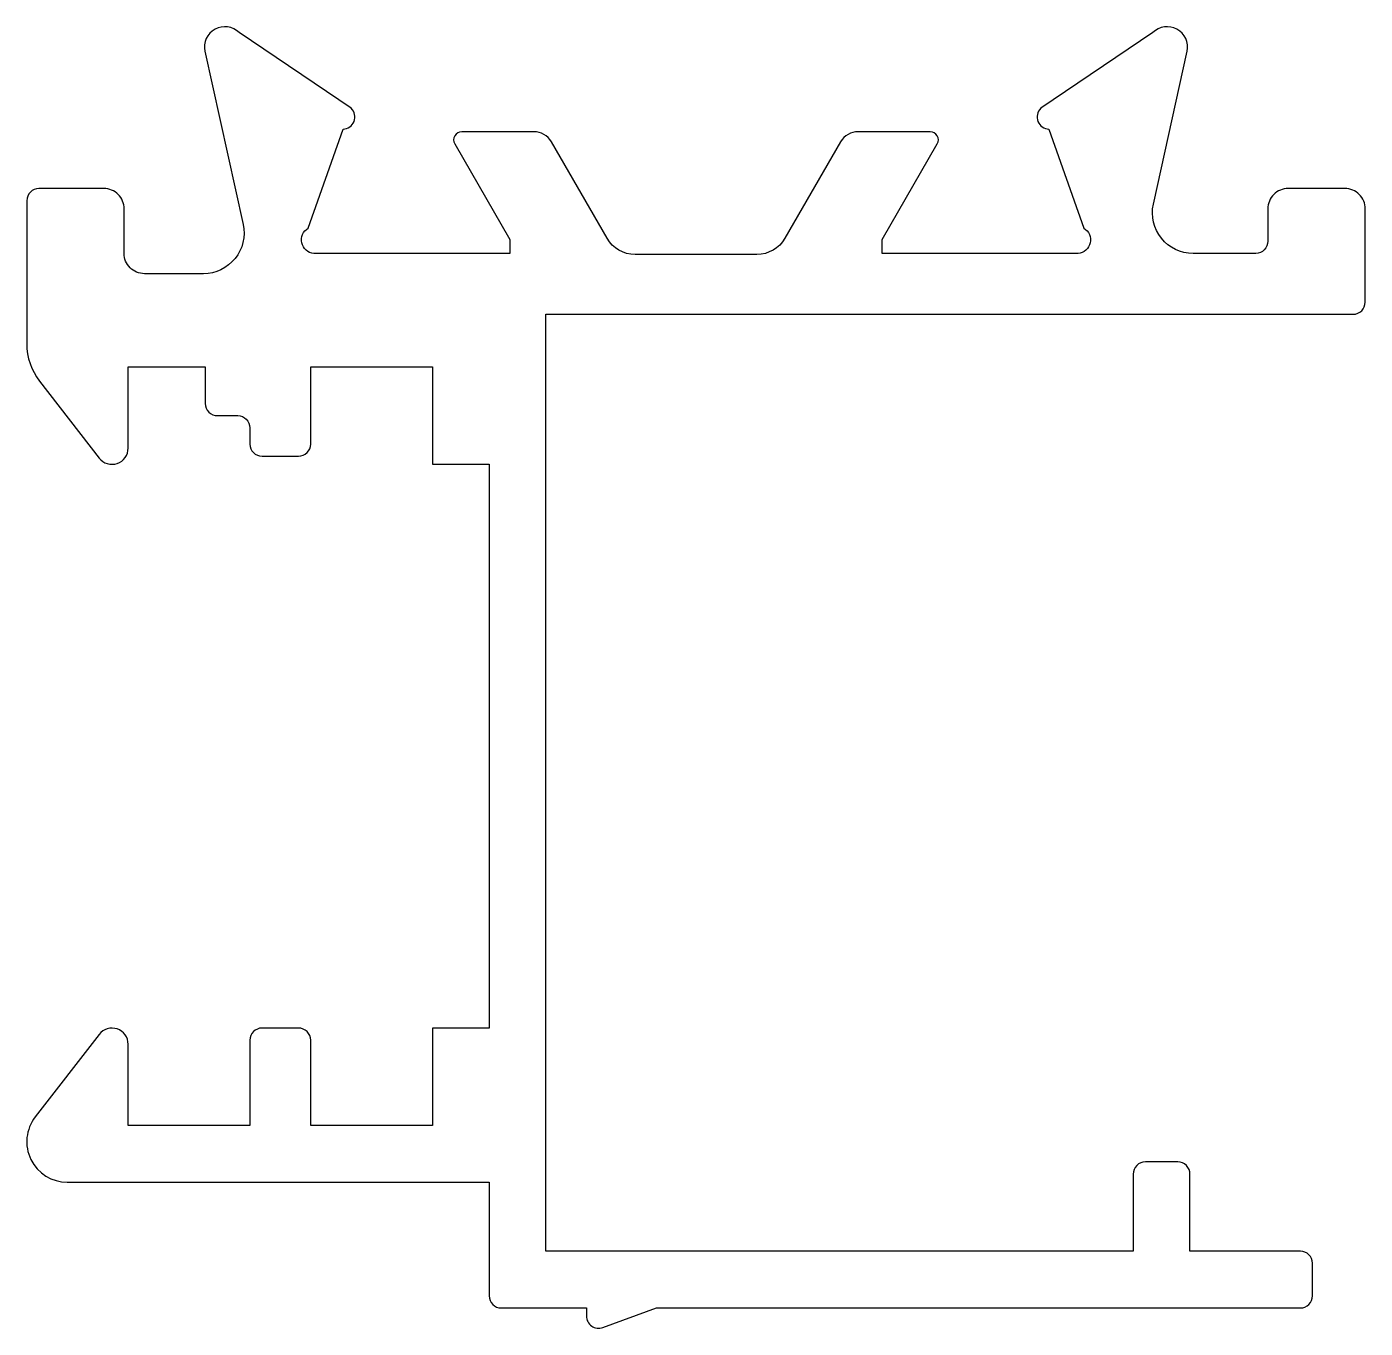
# Model space of a CAD drawing. Extents: x 160.6 to 193.6, y 209.5 to 241.6.
import ezdxf

# ---------------------------------------------------------------- set-up
doc = ezdxf.new("R2010")
doc.units = 0
doc.layers.get('0').update_dxf_attribs({"linetype": 'CONTINUOUS'})

msp = doc.modelspace()

# ---------------------------------------------------------------- linework, layer by layer
at = {"color": 0}
msp.add_lwpolyline([(165.328, 232.038), (165.828, 232.038, -0.414214), (166.128, 231.738), (166.128, 231.338, 0.414214), (166.428, 231.038), (167.328, 231.038, 0.414214), (167.628, 231.338), (167.628, 233.238), (170.628, 233.238), (170.628, 230.838), (172.028, 230.838), (172.028, 216.938), (170.628, 216.938), (170.628, 214.538), (167.628, 214.538), (167.628, 216.638, 0.414214), (167.328, 216.938), (166.428, 216.938, 0.414214), (166.128, 216.638), (166.128, 214.538), (163.128, 214.538), (163.128, 216.538, 0.714876), (162.412, 216.782), (160.837, 214.75, 0.623413), (161.628, 213.138), (172.028, 213.138), (172.028, 210.338, 0.414214), (172.328, 210.038), (174.428, 210.038), (174.428, 209.838, 0.520567), (174.83, 209.556), (176.155, 210.038), (192.028, 210.038, 0.414214), (192.328, 210.338), (192.328, 211.138, 0.414214), (192.028, 211.438), (189.307, 211.438), (189.307, 213.338, 0.414214), (189.007, 213.638), (188.207, 213.638, 0.414214), (187.907, 213.338), (187.907, 211.438), (173.428, 211.438), (173.428, 234.538), (193.328, 234.538, 0.414214), (193.628, 234.838), (193.628, 237.138, 0.414214), (193.128, 237.638), (191.728, 237.638, 0.414214), (191.228, 237.138), (191.228, 236.338, -0.414214), (190.928, 236.038), (189.382, 236.038, -0.479188), (188.405, 237.252), (189.235, 241.021, 0.745119), (188.394, 241.482), (185.627, 239.615, 0.660423), (185.829, 239.102), (186.689, 236.659, -0.73592), (186.549, 236.038), (181.717, 236.038), (181.717, 236.383), (183.077, 238.738, 0.57735), (182.903, 239.038), (181.126, 239.038, 0.267949), (180.693, 238.788), (179.321, 236.412, -0.267949), (178.629, 236.012), (175.627, 236.012, -0.267949), (174.934, 236.412), (173.563, 238.788, 0.267949), (173.13, 239.038), (171.352, 239.038, 0.57735), (171.179, 238.738), (172.539, 236.383), (172.539, 236.038), (167.706, 236.038, -0.73592), (167.567, 236.659), (168.427, 239.102, 0.660423), (168.629, 239.615), (165.861, 241.482, 0.745119), (165.021, 241.021), (165.961, 236.752, -0.479188), (164.984, 235.538), (163.528, 235.538, -0.414214), (163.028, 236.038), (163.028, 237.138, 0.414214), (162.528, 237.638), (160.928, 237.638, 0.414214), (160.628, 237.338), (160.628, 233.809, 0.166265), (160.942, 232.89), (162.412, 230.993, 0.714876), (163.128, 231.238), (163.128, 233.238), (165.028, 233.238), (165.028, 232.338, 0.414214)], format="xyb", close=True, dxfattribs=at)

doc.saveas('drawing.dxf')
